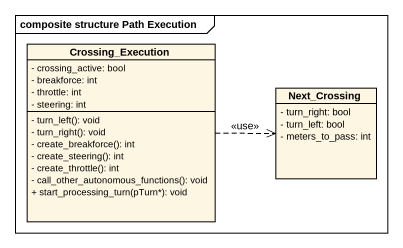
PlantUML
@startuml
mainframe composite structure Path Execution
hide circle
hide empty members
skinparam classAttributeIconSize 0
class Crossing_Execution {
  - crossing_active: bool
  - breakforce: int
  - throttle: int
  - steering: int
  - turn_left(): void
  - turn_right(): void
  - create_breakforce(): int
  - create_steering(): int
  - create_throttle(): int
  - call_other_autonomous_functions(): void
  + start_processing_turn(pTurn*): void
}
class Next_Crossing {
  - turn_right: bool
  - turn_left: bool
  - meters_to_pass: int
}
Crossing_Execution .right.> Next_Crossing : <<use>>
@enduml
